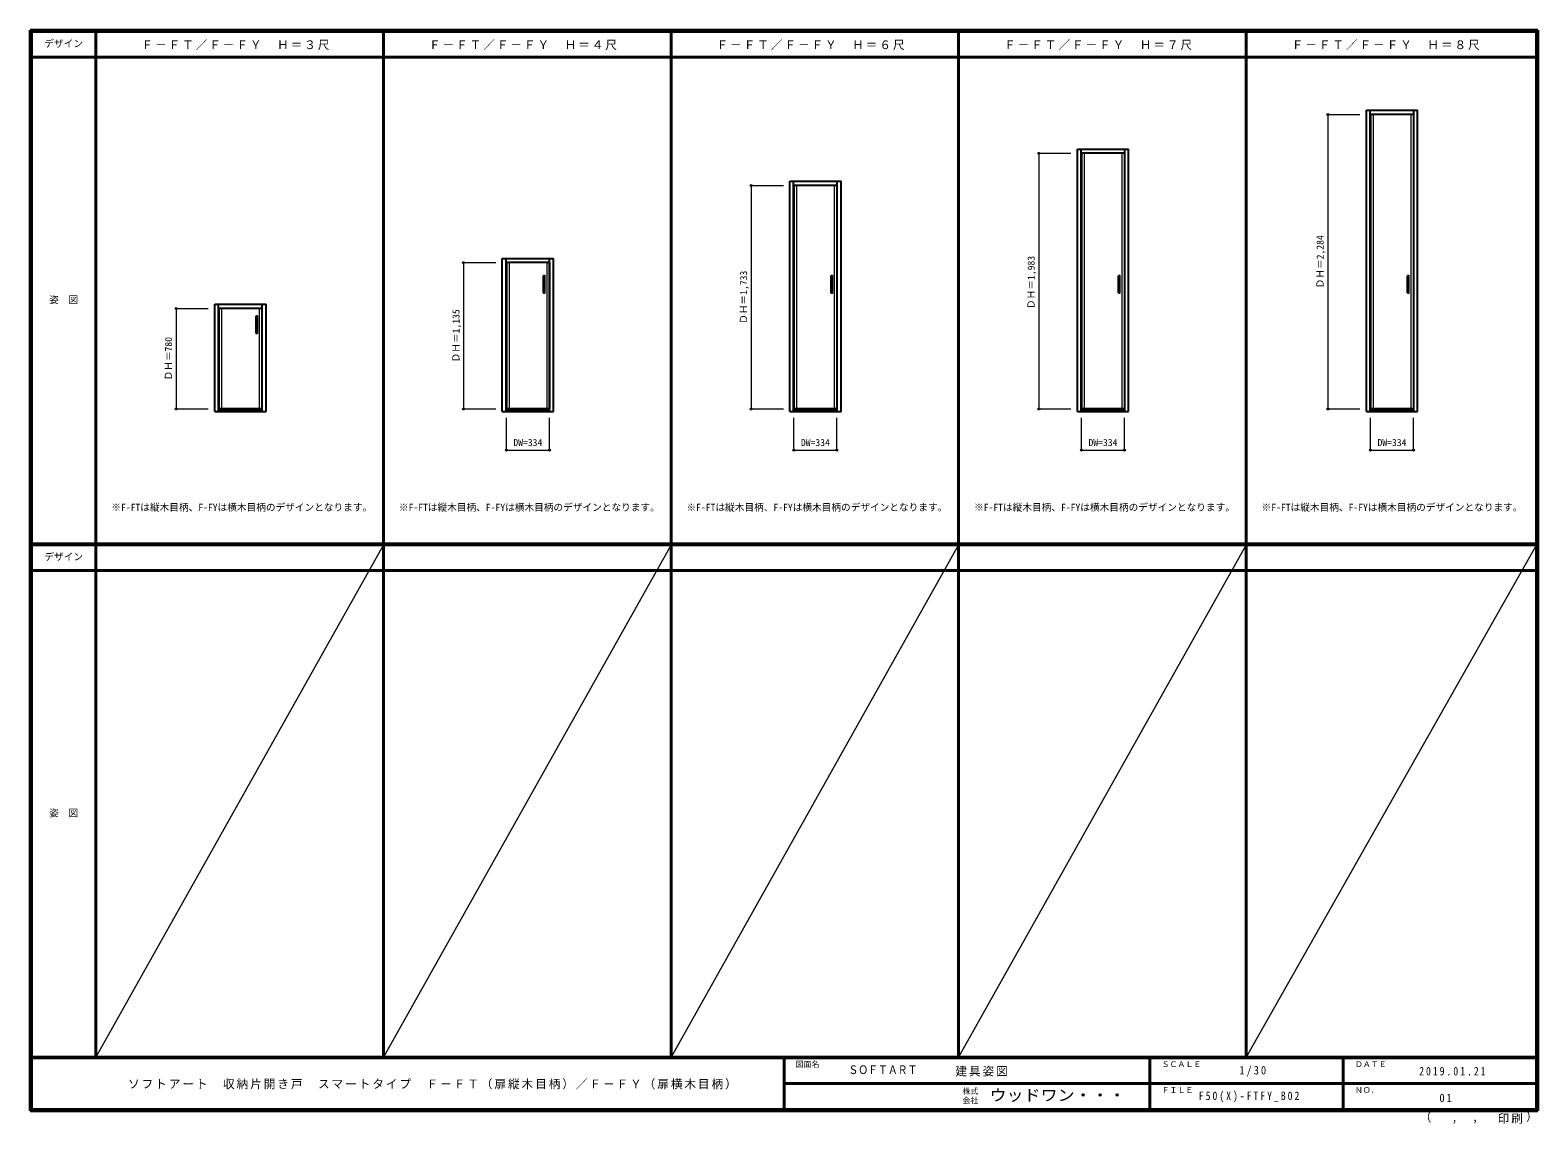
# Model space of a CAD drawing. Units: millimetres, scale not verified. Extents: x -6000 to 5700, y -4307 to 4175.
import ezdxf
from ezdxf.enums import TextEntityAlignment as Align

# ---------------------------------------------------------------- set-up
doc = ezdxf.new("R2010")
doc.units = ezdxf.units.MM
doc.header["$LTSCALE"] = 30
doc.header["$PDMODE"] = 32
doc.header["$PDSIZE"] = 15
doc.layers.add('0-0_補助線', color=7, linetype='Continuous')
doc.layers.add('0-A_文字', color=7, linetype='Continuous')
for name, color, linetype, lineweight in [('0-2_扉', 3, 'Continuous', 25), ('0-3_仕上げ', 7, 'Continuous', 18), ('0-4_枠', 3, 'Continuous', 25), ('0-7_取手GEK', 7, 'Continuous', 18), ('0-B_寸法', 4, 'Continuous', 9), ('F-1_枠', 6, 'Continuous', 40), ('F-A_文字', 7, 'Continuous', 18)]:
    doc.layers.add(name, color=color, linetype=linetype, lineweight=lineweight)
doc.styles.add('HG明朝B', font='')
doc.styles.add('ＭＳ ゴシック', font='')
doc.styles.get('HG明朝B').set_extended_font_data('HG明朝B')
doc.styles.get('ＭＳ ゴシック').set_extended_font_data('MS Gothic')

msp = doc.modelspace()

# ---------------------------------------------------------------- linework, layer by layer
at = {"layer": '0-2_扉'}
for p, q in [((4735.18, 3521), (4735.18, 1237)), ((2158.58, 3220), (2158.58, 1237)), ((2492.58, 3220), (2158.58, 3220)), ((2492.58, 3220), (2492.58, 1237)), ((260.98, 2970), (260.98, 1237)), ((-1970.62, 2372), (-1970.62, 1237)), ((-4201.47, 2017), (-4535.47, 2017)), ((-4535.47, 2017), (-4535.47, 1237)), ((-4201.47, 2017), (-4201.47, 1237)), ((-4201.47, 1237), (-4535.47, 1237)), ((-1970.62, 1237), (-2304.62, 1237)), ((260.98, 1237), (-73.02, 1237)), ((2492.58, 1237), (2158.58, 1237)), ((4735.18, 1237), (4401.18, 1237))]:
    msp.add_line(p, q, dxfattribs=at)
for points in [[(4735.18, 3521), (4401.18, 3521), (4401.18, 1237)], [(260.98, 2970), (-73.02, 2970), (-73.02, 1237)], [(-1970.62, 2372), (-2304.62, 2372), (-2304.62, 1237)]]:
    msp.add_lwpolyline(points, dxfattribs=at)
at = {"layer": '0-3_仕上げ'}
for p, q in [((4422.18, 3521), (4422.18, 1237)), ((4714.18, 3521), (4714.18, 1237)), ((2179.58, 3220), (2179.58, 1237)), ((2471.58, 3220), (2471.58, 1237)), ((-52.02, 2970), (-52.02, 1237)), ((239.98, 2970), (239.98, 1237)), ((-2283.62, 2372), (-2283.62, 1237)), ((-1991.62, 2372), (-1991.62, 1237)), ((-4514.47, 2017), (-4514.47, 1237)), ((-4222.47, 2017), (-4222.47, 1237))]:
    msp.add_line(p, q, dxfattribs=at)
at = {"layer": '0-4_枠'}
for p, q in [((4369.18, 1218), (4369.18, 3554)), ((4369.18, 3554), (4767.18, 3554)), ((4399.18, 1218), (4399.18, 3554)), ((4399.18, 3524), (4737.18, 3524)), ((4737.18, 1218), (4737.18, 3554)), ((4767.18, 1218), (4767.18, 3554)), ((2126.58, 1218), (2126.58, 3253)), ((2126.58, 3253), (2524.58, 3253)), ((2156.58, 1218), (2156.58, 3253)), ((2156.58, 3223), (2494.58, 3223)), ((2494.58, 1218), (2494.58, 3253)), ((2524.58, 1218), (2524.58, 3253)), ((-105.02, 1218), (-105.02, 3003)), ((-105.02, 3003), (292.98, 3003)), ((-75.02, 1218), (-75.02, 3003)), ((-75.02, 2973), (262.98, 2973)), ((262.98, 1218), (262.98, 3003)), ((292.98, 1218), (292.98, 3003)), ((-2336.62, 1218), (-2336.62, 2405)), ((-2336.62, 2405), (-1938.62, 2405)), ((-2306.62, 1218), (-2306.62, 2405)), ((-2306.62, 2375), (-1968.62, 2375)), ((-1968.62, 1218), (-1968.62, 2405)), ((-1938.62, 1218), (-1938.62, 2405)), ((-4567.47, 1218), (-4567.47, 2050)), ((-4567.47, 2050), (-4169.47, 2050)), ((-4537.47, 1218), (-4537.47, 2050)), ((-4537.47, 2020), (-4199.47, 2020)), ((-4199.47, 1218), (-4199.47, 2050)), ((-4169.47, 1218), (-4169.47, 2050)), ((-4567.47, 1218), (-4169.47, 1218)), ((-4537.47, 1233), (-4199.47, 1233)), ((-2336.62, 1218), (-1938.62, 1218)), ((-2306.62, 1233), (-1968.62, 1233)), ((-105.02, 1218), (292.98, 1218)), ((-75.02, 1233), (262.98, 1233)), ((2126.58, 1218), (2524.58, 1218)), ((2156.58, 1233), (2494.58, 1233)), ((4369.18, 1218), (4767.18, 1218)), ((4399.18, 1233), (4737.18, 1233))]:
    msp.add_line(p, q, dxfattribs=at)
at = {"layer": '0-7_取手GEK'}
for p, q in [((-2017.12, 2250), (-2017.12, 2268)), ((-2005.12, 2250), (-2005.12, 2268)), ((214.48, 2250), (214.48, 2268)), ((226.48, 2250), (226.48, 2268)), ((2446.08, 2250), (2446.08, 2268)), ((2458.08, 2250), (2458.08, 2268)), ((4688.68, 2250), (4688.68, 2268)), ((4700.68, 2250), (4700.68, 2268)), ((-2017.12, 2140), (-2017.12, 2158)), ((-2005.12, 2140), (-2005.12, 2158)), ((214.48, 2140), (214.48, 2158)), ((226.48, 2140), (226.48, 2158)), ((2446.08, 2140), (2446.08, 2158)), ((2458.08, 2140), (2458.08, 2158)), ((4688.68, 2140), (4688.68, 2158)), ((4700.68, 2140), (4700.68, 2158)), ((-4247.97, 1937), (-4247.97, 1955)), ((-4235.97, 1937), (-4235.97, 1955)), ((-4247.97, 1827), (-4247.97, 1845)), ((-4235.97, 1827), (-4235.97, 1845))]:
    msp.add_line(p, q, dxfattribs=at)
at = {"layer": '0-7_取手GEK', "color": 3, "lineweight": 25}
for p, q in [((-2016.12, 2138), (-2016.12, 2270)), ((-2007.12, 2271), (-2015.12, 2271)), ((-2006.12, 2138), (-2006.12, 2270)), ((215.48, 2138), (215.48, 2270)), ((224.48, 2271), (216.48, 2271)), ((225.48, 2138), (225.48, 2270)), ((2447.08, 2138), (2447.08, 2270)), ((2456.08, 2271), (2448.08, 2271)), ((2457.08, 2138), (2457.08, 2270)), ((4689.68, 2138), (4689.68, 2270)), ((4698.68, 2271), (4690.68, 2271)), ((4699.68, 2138), (4699.68, 2270)), ((-2015.12, 2137), (-2007.12, 2137)), ((216.48, 2137), (224.48, 2137)), ((2448.08, 2137), (2456.08, 2137)), ((4690.68, 2137), (4698.68, 2137)), ((-4246.97, 1825), (-4246.97, 1957)), ((-4237.97, 1958), (-4245.97, 1958)), ((-4236.97, 1825), (-4236.97, 1957)), ((-4245.97, 1824), (-4237.97, 1824))]:
    msp.add_line(p, q, dxfattribs=at)
at = {"layer": '0-7_取手GEK'}
for centre, start, end in [((-2016.12, 2268), 90, 180), ((-2016.12, 2250), 180, 270), ((-2006.12, 2268), 0, 90), ((-2006.12, 2250), 270, 0), ((215.48, 2268), 90, 180), ((215.48, 2250), 180, 270), ((225.48, 2268), 0, 90), ((225.48, 2250), 270, 0), ((2447.08, 2268), 90, 180), ((2447.08, 2250), 180, 270), ((2457.08, 2268), 0, 90), ((2457.08, 2250), 270, 0), ((4689.68, 2268), 90, 180), ((4689.68, 2250), 180, 270), ((4699.68, 2268), 0, 90), ((4699.68, 2250), 270, 0), ((-2016.12, 2158), 90, 180), ((-2016.12, 2140), 180, 270), ((-2006.12, 2158), 0, 90), ((-2006.12, 2140), 270, 0), ((215.48, 2158), 90, 180), ((215.48, 2140), 180, 270), ((225.48, 2158), 0, 90), ((225.48, 2140), 270, 0), ((2447.08, 2158), 90, 180), ((2447.08, 2140), 180, 270), ((2457.08, 2158), 0, 90), ((2457.08, 2140), 270, 0), ((4689.68, 2158), 90, 180), ((4689.68, 2140), 180, 270), ((4699.68, 2158), 0, 90), ((4699.68, 2140), 270, 0), ((-4246.97, 1955), 90, 180), ((-4246.97, 1937), 180, 270), ((-4236.97, 1955), 0, 90), ((-4236.97, 1937), 270, 0), ((-4246.97, 1845), 90, 180), ((-4246.97, 1827), 180, 270), ((-4236.97, 1845), 0, 90), ((-4236.97, 1827), 270, 0)]:
    msp.add_arc(centre, 1, start, end, dxfattribs=at)
at = {"layer": '0-7_取手GEK', "color": 3, "lineweight": 25}
for centre, start, end in [((-2015.12, 2270), 90, 180), ((-2007.12, 2270), 0, 90), ((216.48, 2270), 90, 180), ((224.48, 2270), 0, 90), ((2448.08, 2270), 90, 180), ((2456.08, 2270), 0, 90), ((4690.68, 2270), 90, 180), ((4698.68, 2270), 0, 90), ((-2015.12, 2138), 180, 270), ((-2007.12, 2138), 270, 0), ((216.48, 2138), 180, 270), ((224.48, 2138), 270, 0), ((2448.08, 2138), 180, 270), ((2456.08, 2138), 270, 0), ((4690.68, 2138), 180, 270), ((4698.68, 2138), 270, 0), ((-4245.97, 1957), 90, 180), ((-4237.97, 1957), 0, 90), ((-4245.97, 1825), 180, 270), ((-4237.97, 1825), 270, 0)]:
    msp.add_arc(centre, 1, start, end, dxfattribs=at)
at = {"layer": '0-B_寸法'}
for p, q in [((4069.18, 3521), (4069.18, 1237)), ((4069.18, 3521), (4319.18, 3521)), ((1826.58, 3220), (1826.58, 1237)), ((1826.58, 3220), (2076.58, 3220)), ((-405.02, 2970), (-405.02, 1237)), ((-405.02, 2970), (-155.02, 2970)), ((-2636.62, 2372), (-2636.62, 1237)), ((-2636.62, 2372), (-2386.62, 2372)), ((-4867.47, 2017), (-4867.47, 1237)), ((-4867.47, 2017), (-4617.47, 2017)), ((-4867.47, 1237), (-4617.47, 1237)), ((-2636.62, 1237), (-2386.62, 1237)), ((-405.02, 1237), (-155.02, 1237)), ((1826.58, 1237), (2076.58, 1237)), ((4069.18, 1237), (4319.18, 1237)), ((-2304.62, 918), (-2304.62, 1168)), ((-1970.62, 918), (-1970.62, 1168)), ((-73.02, 918), (-73.02, 1168)), ((260.98, 918), (260.98, 1168)), ((2158.58, 918), (2158.58, 1168)), ((2492.58, 918), (2492.58, 1168)), ((4401.18, 918), (4401.18, 1168)), ((4735.18, 918), (4735.18, 1168)), ((-2304.62, 918), (-1970.62, 918)), ((-73.02, 918), (260.98, 918)), ((2158.58, 918), (2492.58, 918)), ((4401.18, 918), (4735.18, 918))]:
    msp.add_line(p, q, dxfattribs=at)
at = {"layer": '0-B_寸法', "color": 7}
for p in [(4069.18, 3521), (1826.58, 3220), (-405.02, 2970), (-2636.62, 2372), (-4867.47, 2017), (-4867.47, 1237), (-2636.62, 1237), (-405.02, 1237), (1826.58, 1237), (4069.18, 1237), (-2304.62, 918), (-1970.62, 918), (-73.02, 918), (260.98, 918), (2158.58, 918), (2492.58, 918), (4401.18, 918), (4735.18, 918)]:
    msp.add_point(p, dxfattribs=at)
at = {"layer": 'F-1_枠'}
for p, q in [((-6000, 4175), (5700, 4175)), ((-6000, 4175), (-6000, -4205)), ((-6000, 4170), (5700, 4170)), ((-6000, 4165), (5700, 4165)), ((-5995, 4175), (-5995, -4205)), ((-5990, 4175), (-5990, -4205)), ((-5490, 4175), (-5490, -3790)), ((-3258.4, 4175), (-3258.4, -3790)), ((-1026.8, 4165), (-1026.8, -3790)), ((1204.8, 4165), (1204.8, -3790)), ((3436.4, 4165), (3436.4, -3790)), ((5690, 4175), (5690, -4205)), ((5695, 4175), (5695, -4205)), ((5700, 4175), (5700, -4205)), ((-6000, 3965), (5700, 3965)), ((-5990, 190.5), (5690, 190.5)), ((-5990, 187.5), (5690, 187.5)), ((-5990, 184.5), (5690, 184.5)), ((-5990, -15.5), (5690, -15.5)), ((5700, -3790), (-6000, -3790)), ((5700, -3795), (-6000, -3795)), ((-150, -3795), (-150, -4195)), ((2690, -3795), (2690, -4195)), ((4190, -3795), (4190, -4195)), ((-150, -3995), (5690, -3995.01)), ((5700, -4195), (-6000, -4195)), ((5700, -4200), (-6000, -4200)), ((5700, -4205), (-6000, -4205))]:
    msp.add_line(p, q, dxfattribs=at)
at = {"layer": 'F-A_文字'}
for p, q in [((-3258.4, 184.5), (-5490, -3790)), ((-1026.8, 184.5), (-3258.4, -3790)), ((1204.8, 184.5), (-1026.8, -3790)), ((3436.4, 184.5), (1204.8, -3790)), ((5690, 184.5), (3436.4, -3790))]:
    msp.add_line(p, q, dxfattribs=at)

# ---------------------------------------------------------------- texts
at = {"layer": '0-0_補助線', "style": 'ＭＳ ゴシック'}
for p in [(-5370, 430.5), (-3138.4, 430.5), (-906.8, 430.5), (1324.8, 430.5), (3556.4, 430.5)]:
    msp.add_text('※F-FTは縦木目柄、F-FYは横木目柄のデザインとなります。', height=54.99, dxfattribs=at).set_placement(p, align=Align.BOTTOM_LEFT)
at = {"layer": '0-A_文字', "char_height": 65.98, "attachment_point": 7, "style": 'ＭＳ ゴシック'}
for s, insert in [('\\T1.17;Ｆ－ＦＴ／Ｆ－ＦＹ\u3000Ｈ＝３尺', (-5136.65, 4020)), ('\\T1.17;Ｆ－ＦＴ／Ｆ－ＦＹ\u3000Ｈ＝４尺', (-2905.05, 4020)), ('\\T1.17;Ｆ－ＦＴ／Ｆ－ＦＹ\u3000Ｈ＝６尺', (-673.45, 4020)), ('\\T1.17;Ｆ－ＦＴ／Ｆ－ＦＹ\u3000Ｈ＝７尺', (1558.15, 4020)), ('\\T1.17;Ｆ－ＦＴ／Ｆ－ＦＹ\u3000Ｈ＝８尺', (3789.75, 4020))]:
    msp.add_mtext(s, dxfattribs=dict(at, insert=insert))
at = {"layer": '0-B_寸法', "color": 7, "style": 'ＭＳ ゴシック'}
for s, p in [('ＤＨ＝2,284', (4054.18, 2172.75)), ('ＤＨ＝1,983', (1811.58, 2012.25)), ('ＤＨ＝1,733', (-420.02, 1897.25)), ('ＤＨ＝1,135', (-2651.62, 1598.25)), ('ＤＨ＝780', (-4882.47, 1458.25))]:
    msp.add_text(s, height=54.99, rotation=90, dxfattribs=at).set_placement(p, align=Align.BOTTOM_LEFT)
for p in [(-2250.12, 933), (-18.52, 933), (2213.08, 933), (4455.68, 933)]:
    msp.add_text('DW=334', height=54.99, dxfattribs=at).set_placement(p, align=Align.BOTTOM_LEFT)
at = {"layer": 'F-A_文字', "style": 'ＭＳ ゴシック'}
for s, height, p in [('デザイン', 54.99, (-5890, 4027.5)), ('姿\u3000図', 54.99, (-5852.5, 2040.25)), ('デザイン', 54.99, (-5890, 47)), ('姿\u3000図', 54.99, (-5852.5, -1940.25)), ('図面名', 43.99, (-60, -3880)), ('ＳＣＡＬＥ', 43.99, (2780, -3880)), ('ＤＡＴＥ', 43.99, (4280, -3880)), ('株式', 43.99, (1235, -4089)), ('ＦＩＬＥ', 43.99, (2780, -4080)), ('ＮＯ．', 43.99, (4280, -4080)), ('会社', 43.99, (1235, -4161)), ('（', 65.98, (4784.03, -4308.31)), ('）', 65.98, (5608.4, -4304.13)), (',', 65.98, (5031.28, -4308.31)), (',', 65.98, (5190.2, -4305.53))]:
    msp.add_text(s, height=height, dxfattribs=at).set_placement(p, align=Align.BOTTOM_LEFT)
at = {"layer": 'F-A_文字'}
for s, height, style, width, p in [('ＳＯＦＴＡＲＴ', 65.98, 'HG明朝B', 0.85, (350, -3940.79)), ('ウッドワン・・・', 87.98, 'ＭＳ ゴシック', 1.1, (1445, -4155))]:
    msp.add_text(s, height=height, dxfattribs=dict(at, style=style, width=width)).set_placement(p, align=Align.BOTTOM_LEFT)
at = {"layer": 'F-A_文字', "char_height": 65.98, "attachment_point": 7, "style": 'ＭＳ ゴシック'}
for s, insert in [('\\T1.17;建具姿図', (1180.42, -3940)), ('\\T1.38;\\W0.9;1/30', (3383.75, -3940)), ('\\T1.17;ソフトアート\u3000収納片開き戸\u3000スマートタイプ\u3000Ｆ－ＦＴ（扉縦木目柄）／Ｆ－ＦＹ（扉横木目柄）', (-5240, -4040)), ('\\T1.39;\\W0.85;2019.01.21', (4778.75, -3932.5)), ('\\T1.39;\\W0.85;F50(X)-FTFY_B02', (3068.75, -4140)), ('\\T1.36;\\W0.9;01', (4936.25, -4140)), ('\\T1.17;印刷', (5388.15, -4306.92))]:
    msp.add_mtext(s, dxfattribs=dict(at, insert=insert))

doc.saveas('drawing.dxf')
